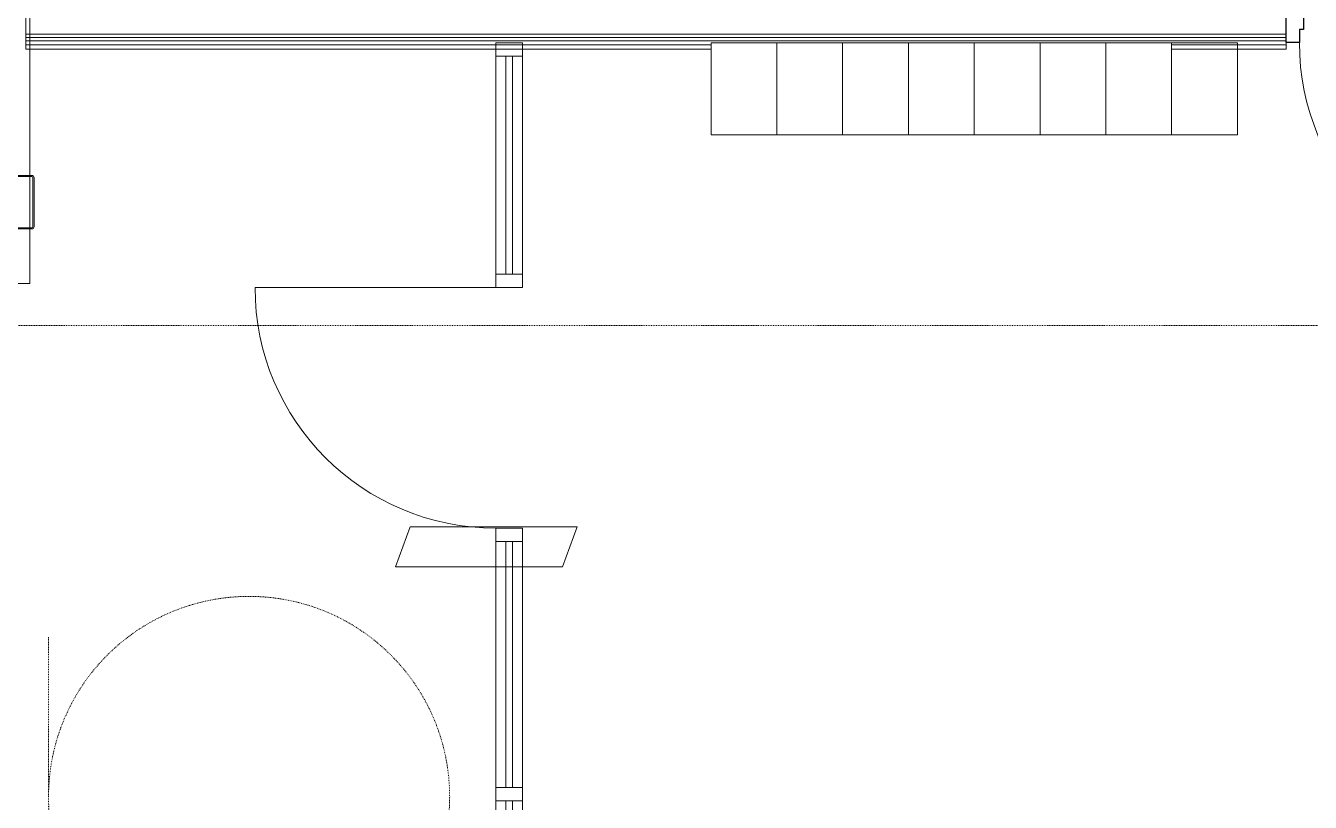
# Model space of a CAD drawing. Header units: inches. Extents: x -4010 to -1814, y 9846 to 12241.
# Drawn here: x -3823.8 to -3631.7, y 11317.3 to 11433.6 of the extents above; entities that cross this region are included whole.
import ezdxf

# ---------------------------------------------------------------- set-up
doc = ezdxf.new("R2010")
doc.units = ezdxf.units.IN
doc.header["$MEASUREMENT"] = 0
doc.linetypes.add('Aligning Line 1_8_', pattern=[0.25, 0.125, -0.125])
doc.linetypes.add('Dash', pattern=[0.25, 0.125, -0.125])
for name, color, linetype, lineweight in [('0-1', 7, 'Continuous', 5), ('0-2', 7, 'Continuous', 9), ('A-DOOR-1', 7, 'Continuous', 9), ('A-DOOR-2', 10, 'Continuous', 30), ('A-DOOR-FRAM-2', 10, 'Continuous', 30), ('A-GENM-1', 7, 'Continuous', 9), ('A-GENM-HDLN-1', 7, 'Dash', 9), ('A-GLAZ-CURT-1', 7, 'Continuous', 9), ('A-GLAZ-CWMG-1', 7, 'Continuous', 9), ('A-WALL-1', 7, 'Continuous', 9), ('A-WALL-2', 250, 'Continuous', 18), ('A-WALL-IDEN', 211, 'Continuous', 9), ('G-ANNO-SYMB-1', 147, 'Aligning Line 1_8_', 9), ('I-WALL-3', 7, 'Continuous', 9), ('S-COLS-1', 7, 'Continuous', 9)]:
    doc.layers.add(name, color=color, linetype=linetype, lineweight=lineweight)

# ---------------------------------------------------------------- blocks, each defined once
blk = doc.blocks.new('CTR - 1st Phase - Shell_rvt-1-UNIT PLANS - 1ST FLOOR')
at = {"layer": 'A-WALL-1'}
for p, q in [((-3823.2, 11430.08), (-3823.2, 11551.9)), ((-3823.2, 11411.15), (-3823.2, 11430.08)), ((-3823.2, 11403.33), (-3823.2, 11410.98)), ((-3823.2, 11394.99), (-3823.2, 11403.15)), ((-3831.82, 11394.99), (-3823.2, 11394.99))]:
    blk.add_line(p, q, dxfattribs=at)
blk = doc.blocks.new('System Panel - Glazed-2151146-UNIT PLANS - 1ST FLOOR')
at = {"layer": 'A-GLAZ-CURT-1'}
for p, q in [((17.7, 0.5), (-17.7, 0.5)), ((-17.7, 0.5), (-17.7, -0.5)), ((17.7, -0.5), (17.7, 0.5)), ((-17.7, -0.5), (17.7, -0.5))]:
    blk.add_line(p, q, dxfattribs=at)
blk = doc.blocks.new('Rectangular Mullion - 2_ x 4_ - EXTERIOR-1890816-UNIT PLANS - 1ST FLOOR')
at = {"layer": 'A-GLAZ-CWMG-1'}
for p, q in [((-3753.52, 11317.56), (-3753.52, 11282.16)), ((-3749.52, 11317.56), (-3749.52, 11282.16))]:
    blk.add_line(p, q, dxfattribs=at)
blk = doc.blocks.new('Rectangular Mullion - 2_ x 4_ - EXTERIOR-2141111-UNIT PLANS - 1ST FLOOR')
at = {"layer": 'A-GLAZ-CWMG-1'}
for p, q in [((-2, 2), (0, 2)), ((-2, -2), (-2, 2)), ((0, 2), (0, -2)), ((0, -2), (-2, -2))]:
    blk.add_line(p, q, dxfattribs=at)
blk = doc.blocks.new('STOREFRONT DOOR - ALUM_ STILE W_ GLASS INSET-2189327-UNIT PLANS - 1ST FLOOR')
at = {"layer": 'A-DOOR-1'}
blk.add_line((-18, -2), (-18, -38), dxfattribs=at)
blk.add_arc((-18, -2), 36, 270, 360, dxfattribs=at)
blk = doc.blocks.new('Rectangular Mullion - 2_ x 4_ - EXTERIOR-2141107-UNIT PLANS - 1ST FLOOR')
at = {"layer": 'A-GLAZ-CWMG-1'}
for p, q in [((-1, 2), (1, 2)), ((-1, -2), (-1, 2)), ((1, 2), (1, -2)), ((1, -2), (-1, -2))]:
    blk.add_line(p, q, dxfattribs=at)
blk = doc.blocks.new('System Panel - Glazed-2151149-UNIT PLANS - 1ST FLOOR')
at = {"layer": 'A-GLAZ-CURT-1'}
for p, q in [((16.31, 0.5), (-16.31, 0.5)), ((-16.31, 0.5), (-16.31, -0.5)), ((16.31, -0.5), (16.31, 0.5)), ((-16.31, -0.5), (16.31, -0.5))]:
    blk.add_line(p, q, dxfattribs=at)
blk = doc.blocks.new('System Panel - Glazed-2151184-UNIT PLANS - 1ST FLOOR')
at = {"layer": 'A-GLAZ-CURT-1'}
for p, q in [((18.4, 0.5), (-18.4, 0.5)), ((-18.4, 0.5), (-18.4, -0.5)), ((18.4, -0.5), (18.4, 0.5)), ((-18.4, -0.5), (18.4, -0.5))]:
    blk.add_line(p, q, dxfattribs=at)
blk = doc.blocks.new('Rectangular Mullion - 2_ x 4_ - EXTERIOR-2139107-UNIT PLANS - 1ST FLOOR')
at = {"layer": 'A-GLAZ-CWMG-1'}
for p, q in [((-3753.52, 11428.99), (-3753.52, 11396.36)), ((-3749.52, 11428.99), (-3749.52, 11396.36))]:
    blk.add_line(p, q, dxfattribs=at)
blk = doc.blocks.new('Rectangular Mullion - 2_ x 4_ - EXTERIOR-2140848-UNIT PLANS - 1ST FLOOR')
at = {"layer": 'A-GLAZ-CWMG-1'}
for p, q in [((-1, 2), (1, 2)), ((-1, -2), (-1, 2)), ((1, 2), (1, -2)), ((1, -2), (-1, -2))]:
    blk.add_line(p, q, dxfattribs=at)
blk = doc.blocks.new('Rectangular Mullion - 2_ x 4_ - EXTERIOR-2151182-UNIT PLANS - 1ST FLOOR')
at = {"layer": 'A-GLAZ-CWMG-1'}
for p, q in [((-3753.52, 11356.36), (-3753.52, 11319.56)), ((-3749.52, 11356.36), (-3749.52, 11319.56))]:
    blk.add_line(p, q, dxfattribs=at)
blk = doc.blocks.new('Rectangular Mullion - 2_ x 4_ - EXTERIOR-2140849-UNIT PLANS - 1ST FLOOR')
at = {"layer": 'A-GLAZ-CWMG-1'}
for p, q in [((-1, 2), (1, 2)), ((-1, -2), (-1, 2)), ((1, 2), (1, -2)), ((1, -2), (-1, -2))]:
    blk.add_line(p, q, dxfattribs=at)
blk = doc.blocks.new('Family1 - MailBox-2142329-UNIT PLANS - 1ST FLOOR')
at = {"layer": 'A-GENM-1'}
for p, q in [((9.84, 13.78), (0, 13.78)), ((9.84, 0), (9.84, 13.78)), ((0, 0), (9.84, 0))]:
    blk.add_line(p, q, dxfattribs=at)
blk = doc.blocks.new('Family1 - MailBox-V53-UNIT PLANS - 1ST FLOOR')
at = {"layer": 'A-GENM-1'}
for p, q in [((0, 13.78), (0, 0)), ((9.84, 13.78), (0, 13.78)), ((9.84, 0), (9.84, 13.78)), ((0, 0), (9.84, 0))]:
    blk.add_line(p, q, dxfattribs=at)
blk = doc.blocks.new('ADA Clearances - 5ft Circle-2180434-UNIT PLANS - 1ST FLOOR')
at = {"layer": 'A-GENM-HDLN-1'}
blk.add_line((30, 24), (30, -24), dxfattribs=at)
blk.add_circle((0, 0), 30, dxfattribs=at)
blk = doc.blocks.new('CTR - 1st Phase - Common Walls_rvt-1-UNIT PLANS - 1ST FLOOR')
at = {"layer": '0-2', "extrusion": (0, 0, -1), "rotation": 90.00000000000092}
for name, p in [('Rectangular Mullion - 2_ x 4_ - EXTERIOR-2141111-UNIT PLANS - 1ST FLOOR', (3751.52, 11430.99)), ('Rectangular Mullion - 2_ x 4_ - EXTERIOR-2140848-UNIT PLANS - 1ST FLOOR', (3751.52, 11395.36)), ('Rectangular Mullion - 2_ x 4_ - EXTERIOR-2141107-UNIT PLANS - 1ST FLOOR', (3751.52, 11357.36)), ('Rectangular Mullion - 2_ x 4_ - EXTERIOR-2140849-UNIT PLANS - 1ST FLOOR', (3751.52, 11318.56))]:
    blk.add_blockref(name, p, dxfattribs=at)
at = {"layer": '0-2'}
for name, p in [('Family1 - MailBox-V53-UNIT PLANS - 1ST FLOOR', (-3721.32, 11417.21)), ('Family1 - MailBox-V53-UNIT PLANS - 1ST FLOOR', (-3711.48, 11417.21)), ('Family1 - MailBox-V53-UNIT PLANS - 1ST FLOOR', (-3701.64, 11417.21)), ('Family1 - MailBox-V53-UNIT PLANS - 1ST FLOOR', (-3691.8, 11417.21)), ('Family1 - MailBox-V53-UNIT PLANS - 1ST FLOOR', (-3681.95, 11417.21)), ('Family1 - MailBox-V53-UNIT PLANS - 1ST FLOOR', (-3672.11, 11417.21)), ('Family1 - MailBox-V53-UNIT PLANS - 1ST FLOOR', (-3662.27, 11417.21)), ('Family1 - MailBox-2142329-UNIT PLANS - 1ST FLOOR', (-3652.43, 11417.21)), ('Rectangular Mullion - 2_ x 4_ - EXTERIOR-2139107-UNIT PLANS - 1ST FLOOR', (0, 0)), ('Rectangular Mullion - 2_ x 4_ - EXTERIOR-2151182-UNIT PLANS - 1ST FLOOR', (0, 0)), ('Rectangular Mullion - 2_ x 4_ - EXTERIOR-1890816-UNIT PLANS - 1ST FLOOR', (0, 0))]:
    blk.add_blockref(name, p, dxfattribs=at)
for name, p, rotation in [('System Panel - Glazed-2151149-UNIT PLANS - 1ST FLOOR', (-3751.52, 11412.67), 89.99999999999909), ('STOREFRONT DOOR - ALUM_ STILE W_ GLASS INSET-2189327-UNIT PLANS - 1ST FLOOR', (-3751.52, 11376.36), 269.9999999999991), ('System Panel - Glazed-2151184-UNIT PLANS - 1ST FLOOR', (-3751.52, 11337.96), 89.99999999999909), ('ADA Clearances - 5ft Circle-2180434-UNIT PLANS - 1ST FLOOR', (-3790.41, 11318.16), 180), ('System Panel - Glazed-2151146-UNIT PLANS - 1ST FLOOR', (-3751.52, 11299.86), 89.99999999999909)]:
    blk.add_blockref(name, p, dxfattribs=dict(at, rotation=rotation))
blk = doc.blocks.new('HOLLOW METAL - STAIR DOOR 3-0 x 7-0-2638728-UNIT PLANS - 1ST FLOOR')
at = {"layer": 'A-DOOR-1'}
blk.add_arc((18, -4), 36, 180, 270, dxfattribs=at)
at = {"layer": 'A-DOOR-2'}
for p, q in [((16.25, -4), (18, -4)), ((16.25, -40), (16.25, -4)), ((18, -4), (18, -40)), ((18, -40), (16.25, -40))]:
    blk.add_line(p, q, dxfattribs=at)
at = {"layer": 'A-DOOR-FRAM-2'}
for p, q in [((-20, 1.75), (-18, 1.75)), ((-20, -4), (-20, 1.75)), ((-18, 1.75), (-18, -0.1875)), ((18, 1.75), (20, 1.75)), ((18, -0.1875), (18, 1.75)), ((20, 1.75), (20, -4)), ((-18, -0.1875), (-17.375, -0.1875)), ((-17.375, -0.1875), (-17.375, -2.0625)), ((17.375, -0.1875), (18, -0.1875)), ((17.375, -2.0625), (17.375, -0.1875)), ((-18, -2.0625), (-18, -4)), ((-17.375, -2.0625), (-18, -2.0625)), ((18, -2.0625), (17.375, -2.0625)), ((18, -4), (18, -2.0625)), ((-18, -4), (-20, -4)), ((20, -4), (18, -4))]:
    blk.add_line(p, q, dxfattribs=at)
blk = doc.blocks.new('CTR - 1st Phase -Stairs _ Elevators_rvt-1-UNIT PLANS - 1ST FLOOR')
at = {"layer": 'A-WALL-2'}
for p, q in [((-3643.32, 11432.31), (-3823.82, 11432.31)), ((-3635.32, 11432.31), (-3643.32, 11432.31)), ((-3643.32, 11431.81), (-3823.82, 11431.81)), ((-3643.32, 11431.31), (-3823.82, 11431.31)), ((-3721.32, 11430.69), (-3823.82, 11430.69)), ((-3643.32, 11430.69), (-3652.43, 11430.69)), ((-3635.32, 11431.81), (-3643.32, 11431.81)), ((-3635.32, 11431.31), (-3643.32, 11431.31)), ((-3635.32, 11430.69), (-3643.32, 11430.69))]:
    blk.add_line(p, q, dxfattribs=at)
at = {"layer": 'G-ANNO-SYMB-1'}
blk.add_line((-3429.67, 11388.71), (-3865.75, 11388.71), dxfattribs=at)
at = {"layer": 'I-WALL-3'}
for p, q in [((-3823.82, 11439.56), (-3823.82, 11430.06)), ((-3635.32, 11430.06), (-3635.32, 11431.06)), ((-3823.82, 11430.06), (-3721.32, 11430.06)), ((-3652.43, 11430.06), (-3643.32, 11430.06)), ((-3643.32, 11430.06), (-3635.32, 11430.06))]:
    blk.add_line(p, q, dxfattribs=at)
at = {"layer": '0-2'}
blk.add_blockref('HOLLOW METAL - STAIR DOOR 3-0 x 7-0-2638728-UNIT PLANS - 1ST FLOOR', (-3615.32, 11435.06), dxfattribs=at)
blk = doc.blocks.new('HSS-Hollow Structural Section-Column - HSS8X8X3_16-1619607-UNIT PLANS - 1ST FLOOR')
at = {"layer": 'S-COLS-1'}
for p, q in [((3.652, 4), (-3.652, 4)), ((-4, 3.652), (-4, -3.652)), ((-3.826, -3.652), (-3.826, 3.652)), ((-3.652, 3.826), (3.652, 3.826)), ((3.826, 3.652), (3.826, -3.652)), ((4, -3.652), (4, 3.652)), ((3.652, -3.826), (-3.652, -3.826)), ((-3.652, -4), (3.652, -4))]:
    blk.add_line(p, q, dxfattribs=at)
for centre, radius, start, end in [((-3.652, 3.652), 0.348, 90, 180), ((3.652, 3.652), 0.348, 360, 90), ((-3.652, 3.652), 0.174, 90, 180), ((3.652, 3.652), 0.174, 0, 90), ((-3.652, -3.652), 0.348, 180, 270), ((-3.652, -3.652), 0.174, 180, 270), ((3.652, -3.652), 0.174, 270, 360), ((3.652, -3.652), 0.348, 270, 360)]:
    blk.add_arc(centre, radius, start, end, dxfattribs=at)
blk = doc.blocks.new('CTR - 1st Phase - Structure_rvt-1-UNIT PLANS - 1ST FLOOR')
at = {"layer": '0-2'}
blk.add_blockref('HSS-Hollow Structural Section-Column - HSS8X8X3_16-1619607-UNIT PLANS - 1ST FLOOR', (-3826.57, 11407.15), dxfattribs=at)
blk = doc.blocks.new('Wall Tag - Arch Wall-3956453-UNIT PLANS - 1ST FLOOR')
at = {"layer": 'A-WALL-IDEN'}
for p, q in [((-0.3561, 0.0937), (-0.4244, -0.0937)), ((0.4244, 0.0937), (-0.3561, 0.0937)), ((0.3561, -0.0937), (0.4244, 0.0937)), ((-0.4244, -0.0937), (0.3561, -0.0937))]:
    blk.add_line(p, q, dxfattribs=at)

msp = doc.modelspace()

# ---------------------------------------------------------------- block references
at = {"layer": '0-1'}
msp.add_blockref('CTR - 1st Phase - Shell_rvt-1-UNIT PLANS - 1ST FLOOR', (0, 0), dxfattribs=at)

# ---------------------------------------------------------------- next in the draw order: block references
for name in ['CTR - 1st Phase - Common Walls_rvt-1-UNIT PLANS - 1ST FLOOR', 'CTR - 1st Phase -Stairs _ Elevators_rvt-1-UNIT PLANS - 1ST FLOOR']:
    msp.add_blockref(name, (0, 0), dxfattribs=at)

# ---------------------------------------------------------------- next in the draw order: block references
msp.add_blockref('CTR - 1st Phase - Structure_rvt-1-UNIT PLANS - 1ST FLOOR', (0, 0), dxfattribs=at)

# ---------------------------------------------------------------- next in the draw order: block references
at = {"layer": 'A-WALL-IDEN', "xscale": 31.99999999999999, "yscale": 31.99999999999999, "zscale": 31.99999999999999}
msp.add_blockref('Wall Tag - Arch Wall-3956453-UNIT PLANS - 1ST FLOOR', (-3754.94175, 11355.5769), dxfattribs=at)

doc.saveas('drawing.dxf')
